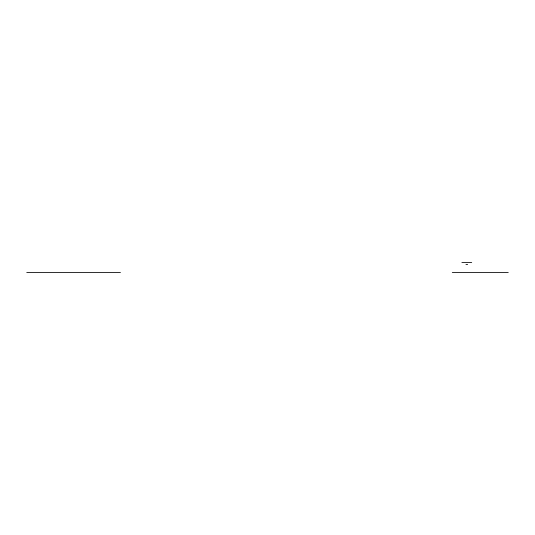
<?xml version="1.0" encoding="UTF-8"?>
<svg xmlns="http://www.w3.org/2000/svg" width="535" height="535" viewBox="0 0 535 535"><rect width="100%" height="100%" fill="white"/><g stroke="black" fill="none" stroke-linecap="round" stroke-linejoin="round"><path stroke-width="0.8" d="M461.886 262.585L471.716 262.585M465.965 264.551L467.637 264.551M26.75 272.415L120.455 272.415M452.289 272.415L508.25 272.415"/></g></svg>
